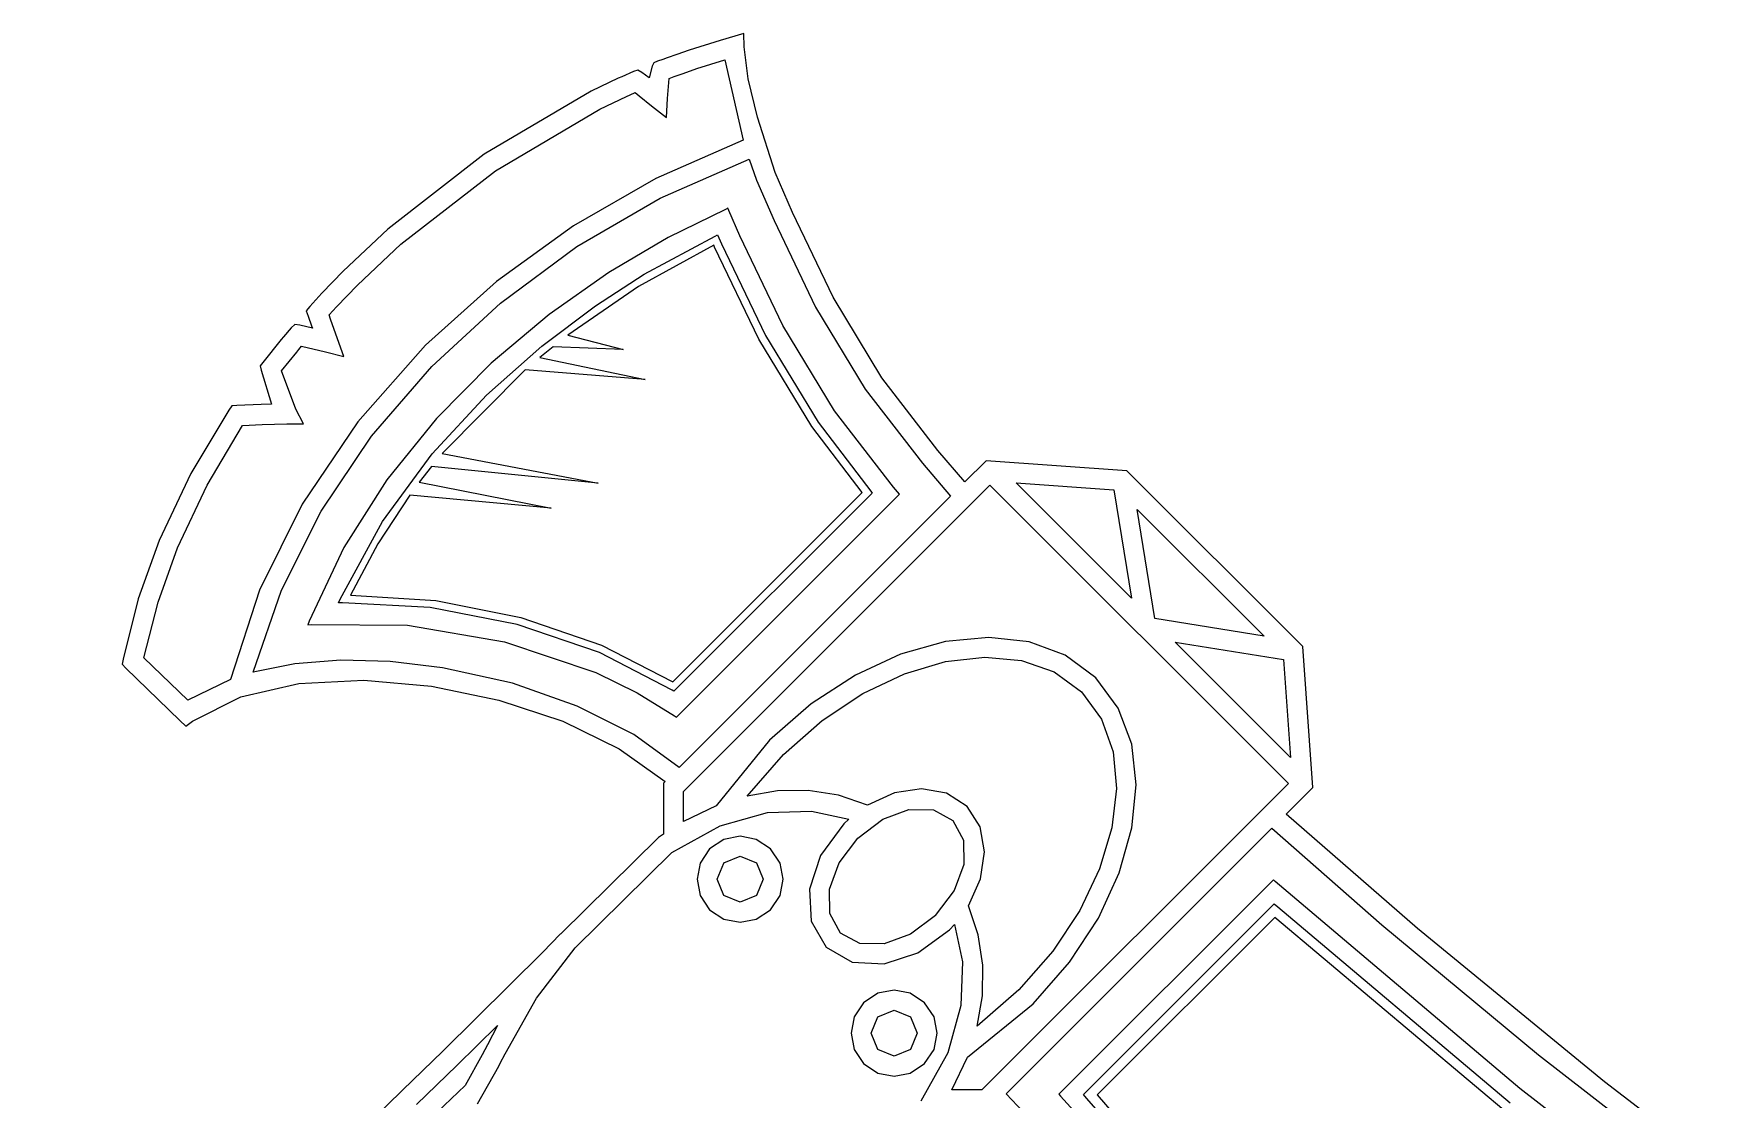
# Model space of a CAD drawing. Extents: x 0 to 178, y 0 to 161.
# Drawn here: x 113.1 to 168.3, y 125.3 to 160.5 of the extents above; entities that cross this region are included whole.
import ezdxf

# ---------------------------------------------------------------- set-up
doc = ezdxf.new("R2010")
doc.units = 0

msp = doc.modelspace()

# ---------------------------------------------------------------- linework, layer by layer
at = {"layer": 'Layer 1'}
for p, q in [((135.761212, 160.29404), (134.729122, 159.971675)), ((136.544, 160.521), (135.761212, 160.29404)), ((136.545598, 160.08198), (136.544, 160.521)), ((134.009115, 159.713817), (133.860948, 159.664056)), ((134.322381, 159.823884), (134.009115, 159.713817)), ((134.729122, 159.971675), (134.322381, 159.823884)), ((136.679694, 159.024994), (136.545598, 160.08198)), ((132.898416, 159.260709), (132.507347, 159.093326)), ((133.03914, 159.307558), (132.898416, 159.260709)), ((133.167749, 159.23356), (133.03914, 159.307558)), ((133.410017, 159.050909), (133.167749, 159.23356)), ((133.512207, 159.444527), (133.410017, 159.050909)), ((133.568191, 159.556247), (133.512207, 159.444527)), ((133.683789, 159.603096), (133.568191, 159.556247)), ((133.860948, 159.664056), (133.683789, 159.603096)), ((134.242685, 159.094507), (134.534635, 159.1969)), ((134.534635, 159.1969), (134.983549, 159.360606)), ((134.983549, 159.360606), (135.911422, 159.648518)), ((135.911422, 159.648518), (136.517296, 157.001858)), ((131.494811, 158.610891), (127.964911, 156.529501)), ((132.395463, 159.041584), (131.494811, 158.610891)), ((132.507347, 159.093326), (132.395463, 159.041584)), ((134.016735, 158.373154), (134.077808, 159.038444)), ((134.077808, 159.038444), (134.242685, 159.094507)), ((136.986086, 157.761206), (136.679694, 159.024994)), ((131.791, 158.019), (132.670243, 158.439395)), ((132.670243, 158.439395), (132.787218, 158.493559)), ((132.787218, 158.493559), (132.95363, 158.570061)), ((132.95363, 158.570061), (133.085549, 158.457045)), ((133.085549, 158.457045), (133.486959, 158.125874)), ((133.486959, 158.125874), (133.985149, 157.749672)), ((133.985149, 157.749672), (134.016735, 158.373154)), ((128.33812, 155.983352), (131.791, 158.019)), ((137.570168, 155.93143), (136.986086, 157.761206)), ((136.517296, 157.001858), (133.638166, 155.731697)), ((127.964911, 156.529501), (124.782541, 154.054471)), ((125.22054, 153.558692), (128.33812, 155.983352)), ((133.774857, 155.075789), (136.71493, 156.369397)), ((136.71493, 156.369397), (136.958654, 155.678218)), ((138.143, 154.608), (137.570168, 155.93143)), ((133.638166, 155.731697), (130.915895, 154.170415)), ((136.958654, 155.678218), (137.537949, 154.339638)), ((131.027425, 153.481158), (133.774857, 155.075789)), ((136.006507, 154.745653), (135.930084, 154.71217)), ((136.039304, 154.66899), (136.006507, 154.745653)), ((135.930084, 154.71217), (134.036004, 153.785502)), ((136.404, 153.837), (136.039304, 154.66899)), ((137.537949, 154.339638), (138.908297, 151.482859)), ((139.484715, 151.808397), (138.143, 154.608)), ((124.782541, 154.054471), (123.312851, 152.672671)), ((130.915895, 154.170415), (128.372425, 152.332177)), ((134.036004, 153.785502), (132.079191, 152.625855)), ((133.249807, 152.567803), (135.58991, 153.830564)), ((135.58991, 153.830564), (135.666576, 153.866793)), ((135.666576, 153.866793), (135.798292, 153.568947)), ((137.826986, 150.87267), (136.404, 153.837)), ((123.78098, 152.205212), (125.22054, 153.558692)), ((128.503884, 151.618188), (131.027425, 153.481158)), ((135.543323, 153.53279), (133.061431, 152.161791)), ((135.572, 153.468), (135.543323, 153.53279)), ((137.0345, 150.424764), (135.572, 153.468)), ((135.572, 153.468), (135.572, 153.468)), ((135.798292, 153.568947), (137.250225, 150.547195)), ((123.312851, 152.672671), (122.611329, 151.947482)), ((132.079191, 152.625855), (130.116308, 151.239247)), ((131.638717, 151.52449), (133.249807, 152.567803)), ((123.094165, 151.495249), (123.78098, 152.205212)), ((128.372425, 152.332177), (126.029696, 150.231148)), ((133.061431, 152.161791), (130.726433, 150.55331)), ((122.210009, 151.504509), (122.096107, 151.360471)), ((122.611329, 151.947482), (122.210009, 151.504509)), ((122.846241, 151.225877), (123.094165, 151.495249)), ((126.235485, 149.519567), (128.503884, 151.618188)), ((129.868385, 150.194734), (131.638717, 151.52449)), ((138.908297, 151.482859), (140.547279, 148.771258)), ((141.089394, 149.15077), (139.484715, 151.808397)), ((121.717146, 150.914084), (121.596536, 150.80301)), ((121.878631, 150.885368), (121.717146, 150.914084)), ((122.297573, 150.789977), (121.878631, 150.885368)), ((122.096107, 151.360471), (122.158066, 151.187678)), ((122.158066, 151.187678), (122.272456, 150.861712)), ((122.272456, 150.861712), (122.297573, 150.789977)), ((122.897134, 151.080428), (122.846241, 151.225877)), ((123.123973, 150.435012), (122.897134, 151.080428)), ((130.116308, 151.239247), (128.20402, 149.631694)), ((139.53054, 148.06019), (137.826986, 150.87267)), ((121.26694, 150.415855), (120.665107, 149.658394)), ((121.338757, 150.50403), (121.26694, 150.415855)), ((121.596536, 150.80301), (121.338757, 150.50403)), ((123.331505, 149.852001), (123.123973, 150.435012)), ((130.726433, 150.55331), (132.551283, 150.086142)), ((138.78574, 147.53801), (137.0345, 150.424764)), ((137.250225, 150.547195), (138.988782, 147.680747)), ((121.282926, 149.376021), (121.77837, 149.996314)), ((121.77837, 149.996314), (121.852366, 150.087074)), ((121.852366, 150.087074), (121.940176, 150.194601)), ((121.940176, 150.194601), (122.731447, 150.003105)), ((122.731447, 150.003105), (123.331505, 149.852001)), ((126.029696, 150.231148), (123.792781, 147.691983)), ((128.0399, 148.56967), (129.868385, 150.194734)), ((130.242865, 150.176134), (129.800781, 149.816566)), ((129.800781, 149.816566), (133.276591, 149.091741)), ((130.241693, 150.168054), (130.242865, 150.176134)), ((132.551283, 150.086142), (130.241693, 150.168054)), ((120.665107, 149.658394), (120.575762, 149.542147)), ((120.575762, 149.542147), (120.601853, 149.397869)), ((120.601853, 149.397869), (120.947042, 148.277449)), ((121.748479, 148.115841), (121.282926, 149.376021)), ((124.253479, 147.217981), (126.235485, 149.519567)), ((128.20402, 149.631694), (126.39899, 147.809213)), ((129.323961, 149.4114), (126.584401, 146.64518)), ((133.276591, 149.091741), (129.323961, 149.4114)), ((140.547279, 148.771258), (142.433239, 146.325708)), ((142.941264, 146.74986), (141.089394, 149.15077)), ((119.633016, 148.226483), (119.537693, 148.083052)), ((119.805171, 148.230716), (119.633016, 148.226483)), ((120.610983, 148.262745), (119.805171, 148.230716)), ((120.947042, 148.277449), (120.610983, 148.262745)), ((121.999149, 147.631588), (121.748479, 148.115841)), ((126.254351, 146.640431), (128.0399, 148.56967)), ((119.537693, 148.083052), (118.280973, 145.987792)), ((118.825343, 145.602515), (119.995, 147.575)), ((119.995, 147.575), (120.640055, 147.601941)), ((120.640055, 147.601941), (121.453944, 147.632799)), ((121.453944, 147.632799), (121.999149, 147.631588)), ((123.792781, 147.691983), (121.960502, 144.979393)), ((126.39899, 147.809213), (124.757882, 145.777821)), ((138.988782, 147.680747), (140.729412, 145.400107)), ((141.48, 145.532), (139.53054, 148.06019)), ((122.589118, 144.746116), (124.253479, 147.217981)), ((140.443, 145.358), (138.78574, 147.53801)), ((124.612825, 144.398151), (126.254351, 146.640431)), ((126.584401, 146.64518), (131.726321, 145.668635)), ((143.834, 145.708), (142.941264, 146.74986)), ((118.280973, 145.987792), (117.235213, 143.779662)), ((126.231, 146.217), (125.824984, 145.697644)), ((131.726321, 145.668635), (126.231, 146.217)), ((142.433239, 146.325708), (143.365396, 145.239058)), ((144.536, 146.41), (143.834, 145.708)), ((149.184, 146.078), (144.536, 146.41)), ((154.990336, 140.27147), (149.184, 146.078)), ((117.84754, 143.52822), (118.825343, 145.602515)), ((124.757882, 145.777821), (123.337359, 143.543534)), ((125.824984, 145.697644), (130.174024, 144.841061)), ((134.194164, 139.109905), (140.443, 145.358)), ((140.777107, 145.342144), (134.229, 138.794)), ((134.544, 135.482), (144.664, 145.602)), ((140.729412, 145.400107), (140.777107, 145.342144)), ((141.673053, 145.301664), (141.48, 145.532)), ((144.664, 145.602), (154.51542, 135.75058)), ((149.332619, 141.86933), (145.525, 145.676)), ((145.525, 145.676), (148.753, 145.446)), ((148.753, 145.446), (149.332619, 141.86933)), ((121.960502, 144.979393), (120.554106, 142.131106)), ((125.509854, 145.271675), (124.454404, 143.665726)), ((130.174024, 144.841061), (125.509854, 145.271675)), ((134.311573, 137.940224), (141.673053, 145.301664)), ((143.365396, 145.239058), (134.405, 136.279)), ((150.111, 141.199), (149.527746, 144.79858)), ((149.527746, 144.79858), (153.710564, 140.61573)), ((121.273651, 142.13666), (122.589118, 144.746116)), ((123.21641, 141.833964), (124.612825, 144.398151)), ((117.235213, 143.779662), (116.545724, 141.848178)), ((117.205601, 141.742729), (117.84754, 143.52822)), ((123.337359, 143.543534), (122.194084, 141.11237)), ((124.454404, 143.665726), (123.552364, 141.968855)), ((120.554106, 142.131106), (119.594836, 139.184848)), ((120.33833, 139.422297), (121.273651, 142.13666)), ((116.545724, 141.848178), (116.051173, 139.857842)), ((116.73524, 139.90457), (117.205601, 141.742729)), ((123.161922, 141.714082), (123.21641, 141.833964)), ((123.293598, 141.716992), (123.161922, 141.714082)), ((126.180153, 141.564224), (123.293598, 141.716992)), ((123.552364, 141.968855), (126.37596, 141.788635)), ((129.057257, 141.005128), (126.180153, 141.564224)), ((126.37596, 141.788635), (129.183172, 141.227543)), ((122.194084, 141.11237), (122.145773, 140.988407)), ((122.145773, 140.988407), (122.278299, 140.99984)), ((122.278299, 140.99984), (125.435826, 140.980236)), ((125.435826, 140.980236), (128.638286, 140.431566)), ((131.772407, 140.080178), (129.057257, 141.005128)), ((129.183172, 141.227543), (131.83543, 140.32237)), ((153.710564, 140.61573), (150.111, 141.199)), ((128.638286, 140.431566), (131.654852, 139.412065)), ((143.194536, 140.436045), (141.712085, 140.017669)), ((144.623596, 140.575974), (143.194536, 140.436045)), ((145.955606, 140.429083), (144.623596, 140.575974)), ((147.14691, 139.987001), (145.955606, 140.429083)), ((154.589, 136.612), (150.781, 140.42)), ((150.781, 140.42), (154.3576, 139.840502)), ((116.051173, 139.857842), (116.017972, 139.685404)), ((118.184, 138.496), (116.73524, 139.90457)), ((123.237399, 139.818111), (121.720986, 139.698579)), ((124.866459, 139.777683), (123.237399, 139.818111)), ((134.173098, 138.829842), (131.772407, 140.080178)), ((131.83543, 140.32237), (134.194164, 139.109905)), ((141.712085, 140.017669), (140.219899, 139.329217)), ((143.194588, 139.774641), (144.497182, 139.926666)), ((144.497182, 139.926666), (145.706515, 139.816057)), ((145.706515, 139.816057), (146.782727, 139.434445)), ((148.15385, 139.241356), (147.14691, 139.987001)), ((154.3576, 139.840502), (154.589, 136.612)), ((155.323403, 135.62224), (154.990336, 140.27147)), ((116.017972, 139.685404), (116.142215, 139.561198)), ((116.142215, 139.561198), (117.923155, 137.831178)), ((121.720986, 139.698579), (120.33833, 139.422297)), ((126.58706, 139.57409), (124.866459, 139.777683)), ((126.587, 139.574), (126.58706, 139.57409)), ((128.902484, 139.057469), (126.587, 139.574)), ((131.654852, 139.412065), (133.021292, 138.743952)), ((140.219899, 139.329217), (138.761635, 138.379062)), ((140.469064, 138.716177), (141.838595, 139.368355)), ((141.838595, 139.368355), (143.194588, 139.774641)), ((146.782727, 139.434445), (147.685957, 138.773459)), ((119.594836, 139.184848), (118.184, 138.496)), ((119.933729, 138.608177), (121.85402, 139.049327)), ((121.85402, 139.049327), (123.990219, 139.158122)), ((123.990219, 139.158122), (126.228848, 138.96585)), ((126.228848, 138.96585), (128.45643, 138.503796)), ((131.042375, 138.3075), (128.902484, 139.057469)), ((133.021292, 138.743952), (134.254699, 137.97997)), ((134.229, 138.794), (134.173098, 138.829842)), ((139.125854, 137.826478), (140.469064, 138.716177)), ((147.685957, 138.773459), (148.347141, 137.870021)), ((148.89972, 138.234207), (148.15385, 139.241356)), ((118.184, 138.496), (118.184, 138.496)), ((118.342822, 137.803388), (119.933729, 138.608177)), ((128.45643, 138.503796), (130.559488, 137.803247)), ((132.909078, 137.367031), (131.042375, 138.3075)), ((138.761635, 138.379062), (137.38095, 137.175576)), ((149.34201, 137.042706), (148.89972, 138.234207)), ((117.923155, 137.831178), (118.121639, 137.64457)), ((118.121639, 137.64457), (118.342822, 137.803388)), ((130.559488, 137.803247), (132.424545, 136.895489)), ((134.254699, 137.97997), (134.311573, 137.940224)), ((137.848827, 136.707629), (139.125854, 137.826478)), ((148.347141, 137.870021), (148.728945, 136.793612)), ((134.405, 136.279), (132.909078, 137.367031)), ((137.38095, 137.175576), (135.62609, 135.006836)), ((132.424545, 136.895489), (133.938122, 135.811808)), ((136.651867, 135.325759), (137.848827, 136.707629)), ((148.728945, 136.793612), (148.839734, 135.584098)), ((149.489087, 135.710516), (149.34201, 137.042706)), ((133.88222, 135.755905), (133.882, 134.081)), ((133.938122, 135.811808), (133.88222, 135.755905)), ((134.54392, 134.496406), (134.544, 135.482)), ((137.652064, 135.506263), (136.651867, 135.325759)), ((138.661365, 135.517362), (137.652064, 135.506263)), ((139.65848, 135.360601), (138.661365, 135.517362)), ((141.51666, 135.441225), (140.622117, 135.037526)), ((142.408777, 135.575176), (141.51666, 135.441225)), ((143.228764, 135.429335), (142.408777, 135.575176)), ((143.906917, 134.99366), (143.228764, 135.429335)), ((154.51542, 135.75058), (144.39534, 125.630257)), ((148.839734, 135.584098), (148.687872, 134.281345)), ((149.349321, 134.281297), (149.489087, 135.710516)), ((154.43794, 134.736777), (155.323403, 135.62224)), ((135.62609, 135.006836), (134.54392, 134.496406)), ((137.3228, 134.790322), (138.770141, 134.84043)), ((138.770141, 134.84043), (140.007669, 134.574978)), ((140.622117, 135.037526), (139.65848, 135.360601)), ((141.12575, 134.569), (141.990502, 134.885047)), ((141.990502, 134.885047), (142.795455, 134.876854)), ((142.795455, 134.876854), (143.438945, 134.525688)), ((144.342369, 134.316127), (143.906917, 134.99366)), ((134.162199, 133.469298), (135.756526, 134.356122)), ((135.756526, 134.356122), (137.3228, 134.790322)), ((139.834949, 134.414958), (139.068284, 133.373312)), ((140.007669, 134.574978), (139.834949, 134.414958)), ((140.302865, 133.947443), (141.12575, 134.569)), ((143.438945, 134.525688), (143.790071, 133.882447)), ((144.488396, 133.496959), (144.342369, 134.316127)), ((148.687872, 134.281345), (148.281725, 132.925221)), ((148.931081, 132.798711), (149.349321, 134.281297)), ((158.774207, 130.955971), (154.43794, 134.736777)), ((133.720998, 133.963582), (130.498318, 130.787192)), ((133.755737, 133.992622), (133.720998, 133.963582)), ((133.882, 134.081), (133.755737, 133.992622)), ((135.880619, 133.903858), (135.410317, 133.591549)), ((136.415604, 134.00797), (135.880619, 133.903858)), ((136.950593, 133.903881), (136.415604, 134.00797)), ((137.420908, 133.591591), (136.950593, 133.903881)), ((139.681316, 133.12456), (140.302865, 133.947443)), ((143.790071, 133.882447), (143.798243, 133.077586)), ((145.200174, 125.49969), (153.969264, 134.26877)), ((153.969264, 134.26877), (157.604383, 131.077484)), ((130.968679, 130.321178), (134.162199, 133.469298)), ((135.410317, 133.591549), (135.098016, 133.121241)), ((135.87833, 133.12363), (136.415675, 133.34615)), ((136.415675, 133.34615), (136.952985, 133.123545)), ((137.733229, 133.121297), (137.420908, 133.591591)), ((139.068284, 133.373312), (138.703844, 132.259429)), ((144.355053, 132.605669), (144.488396, 133.496959)), ((135.098016, 133.121241), (134.993914, 132.586255)), ((135.656211, 132.585886), (135.878, 133.123)), ((135.878, 133.123), (135.87833, 133.12363)), ((136.952985, 133.123545), (137.175526, 132.586209)), ((137.837354, 132.586314), (137.733229, 133.121297)), ((139.365278, 132.259817), (139.681316, 133.12456)), ((143.798243, 133.077586), (143.48203, 132.212854)), ((148.281725, 132.925221), (147.629656, 131.555592)), ((148.242735, 131.306417), (148.931081, 132.798711)), ((134.993914, 132.586255), (135.098012, 132.051267)), ((135.878288, 132.04889), (135.656211, 132.585886)), ((137.175526, 132.586209), (136.952943, 132.04889)), ((137.733278, 132.051323), (137.837354, 132.586314)), ((138.703844, 132.259429), (138.760395, 131.205323)), ((139.373472, 131.454867), (139.365278, 132.259817)), ((143.48203, 132.212854), (142.86, 131.39)), ((143.9524, 131.71177), (144.355053, 132.605669)), ((154.021944, 132.566686), (146.941224, 125.485926)), ((154.080232, 132.515268), (154.021944, 132.566686)), ((162.155507, 125.680931), (154.080232, 132.515268)), ((135.098012, 132.051267), (135.41031, 131.580958)), ((135.41031, 131.580958), (135.880754, 131.269164)), ((136.415615, 131.826328), (135.878288, 132.04889)), ((136.952943, 132.04889), (136.415615, 131.826328)), ((136.950569, 131.269186), (137.421, 131.581)), ((137.421, 131.581), (137.733278, 132.051323)), ((137.421, 131.581), (137.421, 131.581)), ((144.276149, 130.747835), (143.952, 131.712)), ((143.952, 131.712), (143.9524, 131.71177)), ((147.629656, 131.555592), (146.740032, 130.212326)), ((147.74782, 125.473498), (154.04741, 131.773038)), ((154.04741, 131.773038), (154.163897, 131.670927)), ((154.163897, 131.670927), (161.833712, 125.200492)), ((135.880754, 131.269164), (136.415664, 131.165241)), ((136.415664, 131.165241), (136.950569, 131.269186)), ((138.760395, 131.205323), (139.256702, 130.343008)), ((139.72462, 130.811363), (139.373472, 131.454867)), ((142.86062, 131.389687), (142.037787, 130.768128)), ((142.86, 131.39), (142.86062, 131.389687)), ((143.328572, 130.921281), (143.490864, 131.09642)), ((143.490864, 131.09642), (143.756443, 129.862021)), ((147.292652, 129.848079), (148.242735, 131.306417)), ((154.061943, 131.319833), (148.206143, 125.463983)), ((162.039374, 124.602576), (154.061943, 131.319833)), ((157.604383, 131.077484), (162.768189, 126.783913)), ((130.479254, 130.768046), (129.89907, 130.183863)), ((130.497511, 130.787313), (130.479254, 130.768046)), ((130.497915, 130.786867), (130.497511, 130.787313)), ((130.498236, 130.787231), (130.497915, 130.786867)), ((130.498318, 130.787192), (130.498236, 130.787231)), ((140.368133, 130.460227), (139.72462, 130.811363)), ((141.173074, 130.452062), (140.368133, 130.460227)), ((142.037787, 130.768128), (141.173074, 130.452062)), ((142.286933, 130.15463), (143.328572, 130.921281)), ((144.433192, 129.749975), (144.276149, 130.747835)), ((164.947985, 125.899037), (158.774207, 130.955971)), ((129.89907, 130.183863), (126.60183, 126.907063)), ((129.696041, 128.660167), (130.968679, 130.321178)), ((139.256702, 130.343008), (140.118987, 129.84674)), ((141.173068, 129.790198), (142.286933, 130.15463)), ((143.756443, 129.862021), (143.706233, 128.416052)), ((146.740032, 130.212326), (145.621217, 128.935289)), ((140.118987, 129.84674), (141.173068, 129.790198)), ((144.421573, 128.739899), (144.433192, 129.749975)), ((146.0892, 128.467356), (147.292652, 129.848079)), ((140.964446, 128.819812), (140.494, 128.508)), ((141.499365, 128.92375), (140.964446, 128.819812)), ((142.034284, 128.819812), (141.499365, 128.92375)), ((142.50473, 128.508), (142.034284, 128.819812)), ((145.621217, 128.935289), (144.239737, 127.739089)), ((128.660059, 126.815518), (129.696041, 128.660167)), ((140.494, 128.508), (140.181711, 128.037677)), ((140.494, 128.508), (140.494, 128.508)), ((140.96198, 128.040099), (141.499378, 128.262674)), ((141.499378, 128.262674), (142.03676, 128.04006)), ((142.817019, 128.037677), (142.50473, 128.508)), ((143.706233, 128.416052), (143.271623, 126.849413)), ((143.9188, 126.710886), (146.0892, 128.467356)), ((144.239737, 127.739089), (144.421573, 128.739899)), ((127.06252, 126.43199), (128.41281, 127.75728)), ((128.41281, 127.75728), (128.073684, 127.123215)), ((140.181711, 128.037677), (140.077625, 127.50268)), ((140.739366, 127.502718), (140.96198, 128.040099)), ((142.03676, 128.04006), (142.258769, 127.502373)), ((142.921105, 127.50268), (142.817019, 128.037677)), ((128.073684, 127.123215), (127.896367, 126.790066)), ((140.077625, 127.50268), (140.181741, 126.96769)), ((140.96194, 126.96532), (140.739366, 127.502718)), ((142.258769, 127.502373), (142.036, 126.965)), ((142.816989, 126.96769), (142.921105, 127.50268)), ((126.60183, 126.907063), (125.27053, 125.619703)), ((127.896367, 126.790066), (127.33573, 125.775996)), ((128.497443, 126.510199), (128.660059, 126.815518)), ((140.181741, 126.96769), (140.494057, 126.497385)), ((141.499322, 126.742706), (140.96194, 126.96532)), ((142.03672, 126.96528), (141.499322, 126.742706)), ((142.036, 126.965), (142.03672, 126.96528)), ((143.271623, 126.849413), (142.384, 125.253)), ((142.504673, 126.497385), (142.816989, 126.96769)), ((143.407927, 125.630336), (143.9188, 126.710886)), ((162.768189, 126.783913), (168.349858, 122.470696)), ((125.73033, 125.14382), (127.06252, 126.43199)), ((127.747856, 125.168915), (128.448407, 126.418065)), ((128.448407, 126.418065), (128.497443, 126.510199)), ((140.494057, 126.497385), (140.964372, 126.185082)), ((140.964372, 126.185082), (141.499365, 126.080981)), ((141.499365, 126.080981), (142.034358, 126.185082)), ((142.034358, 126.185082), (142.504673, 126.497385)), ((125.27053, 125.619703), (113.090576, 113.774811)), ((127.33573, 125.775996), (126.18998, 124.668946)), ((144.39534, 125.630257), (143.407927, 125.630336)), ((146.869009, 123.736253), (145.200174, 125.49969)), ((146.941224, 125.485926), (146.99648, 125.427438)), ((147.855665, 125.356726), (147.74782, 125.473498)), ((148.206143, 125.463983), (149.69234, 123.750934)), ((167.194891, 121.76647), (162.155507, 125.680931)), ((168.168485, 123.428732), (164.947985, 125.899037)), ((146.99648, 125.427438), (148.336968, 123.945998)), ((149.357632, 123.640165), (147.855665, 125.356726))]:
    msp.add_line(p, q, dxfattribs=at)

doc.saveas('drawing.dxf')
